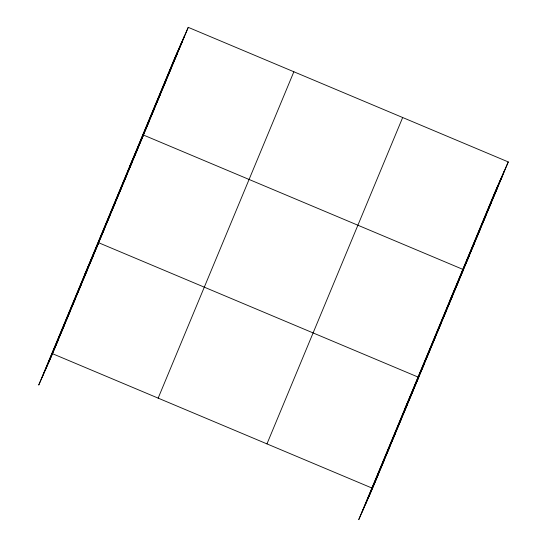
<?xml version="1.0" encoding="UTF-8"?>
<svg xmlns="http://www.w3.org/2000/svg" width="547" height="547" viewBox="0 0 547 547"><rect width="100%" height="100%" fill="white"/><g stroke="black" fill="none" stroke-linecap="round" stroke-linejoin="round"><path stroke-width="0.82" d="M42.064 377.492L177.775 51.124M45.51 369.69L181.214 43.322M48.847 362.114L184.558 35.753M188.257 27.35L174.431 58.7L38.728 385.067L52.553 353.718L188.257 27.35L508.272 161.933L372.569 488.3L358.743 519.65L494.447 193.282L508.272 161.933M158.158 398.127L293.862 71.766M266.963 443.884L402.667 117.523M362.08 512.074L497.791 185.713M365.519 504.272L501.23 177.912M368.863 496.703L504.566 170.336M178.958 49.209L182.664 40.813M173.358 62.673L177.064 54.276M167.758 76.136L171.464 67.739M162.165 89.599L165.871 81.202M156.565 103.062L160.271 94.665M150.965 116.525L154.671 108.128M145.372 129.988L149.071 121.591M129.653 166.397L143.478 135.047L463.494 269.637L449.661 300.987M134.172 156.914L137.878 148.51M128.579 170.377L132.278 161.974M122.979 183.84L126.685 175.437M117.379 197.303L121.085 188.9M111.779 210.766L115.485 202.363M106.186 224.229L109.892 215.826M100.586 237.685L104.292 229.289M84.867 274.102L98.692 242.752L418.708 377.334L404.883 408.684M89.223 265.022L92.928 256.618M83.452 278.895L87.158 270.492M77.688 292.761L81.394 284.365M71.917 306.635L75.623 298.231M66.153 320.501L69.859 312.105M60.382 334.374L64.088 325.971M54.618 348.248L58.317 339.844M498.973 183.799L502.679 175.396M493.373 197.262L497.079 188.859M487.774 210.725L491.479 202.322M482.18 224.188L485.88 215.785M476.581 237.651L480.287 229.248M470.981 251.107L474.687 242.711M465.381 264.57L469.087 256.174M454.188 291.496L457.894 283.1M448.588 304.959L452.294 296.563M442.995 318.422L446.694 310.026M437.395 331.885L441.101 323.489M431.795 345.348L435.501 336.945M426.195 358.811L429.901 350.408M420.602 372.275L424.308 363.871M409.238 399.604L412.937 391.208M403.467 413.477L407.173 405.074M397.703 427.351L401.402 418.947M391.932 441.217L395.638 432.821M386.161 455.09L389.867 446.687M380.397 468.957L384.103 460.56M374.627 482.83L378.333 474.427M52.553 353.718L372.569 488.3"/></g></svg>
